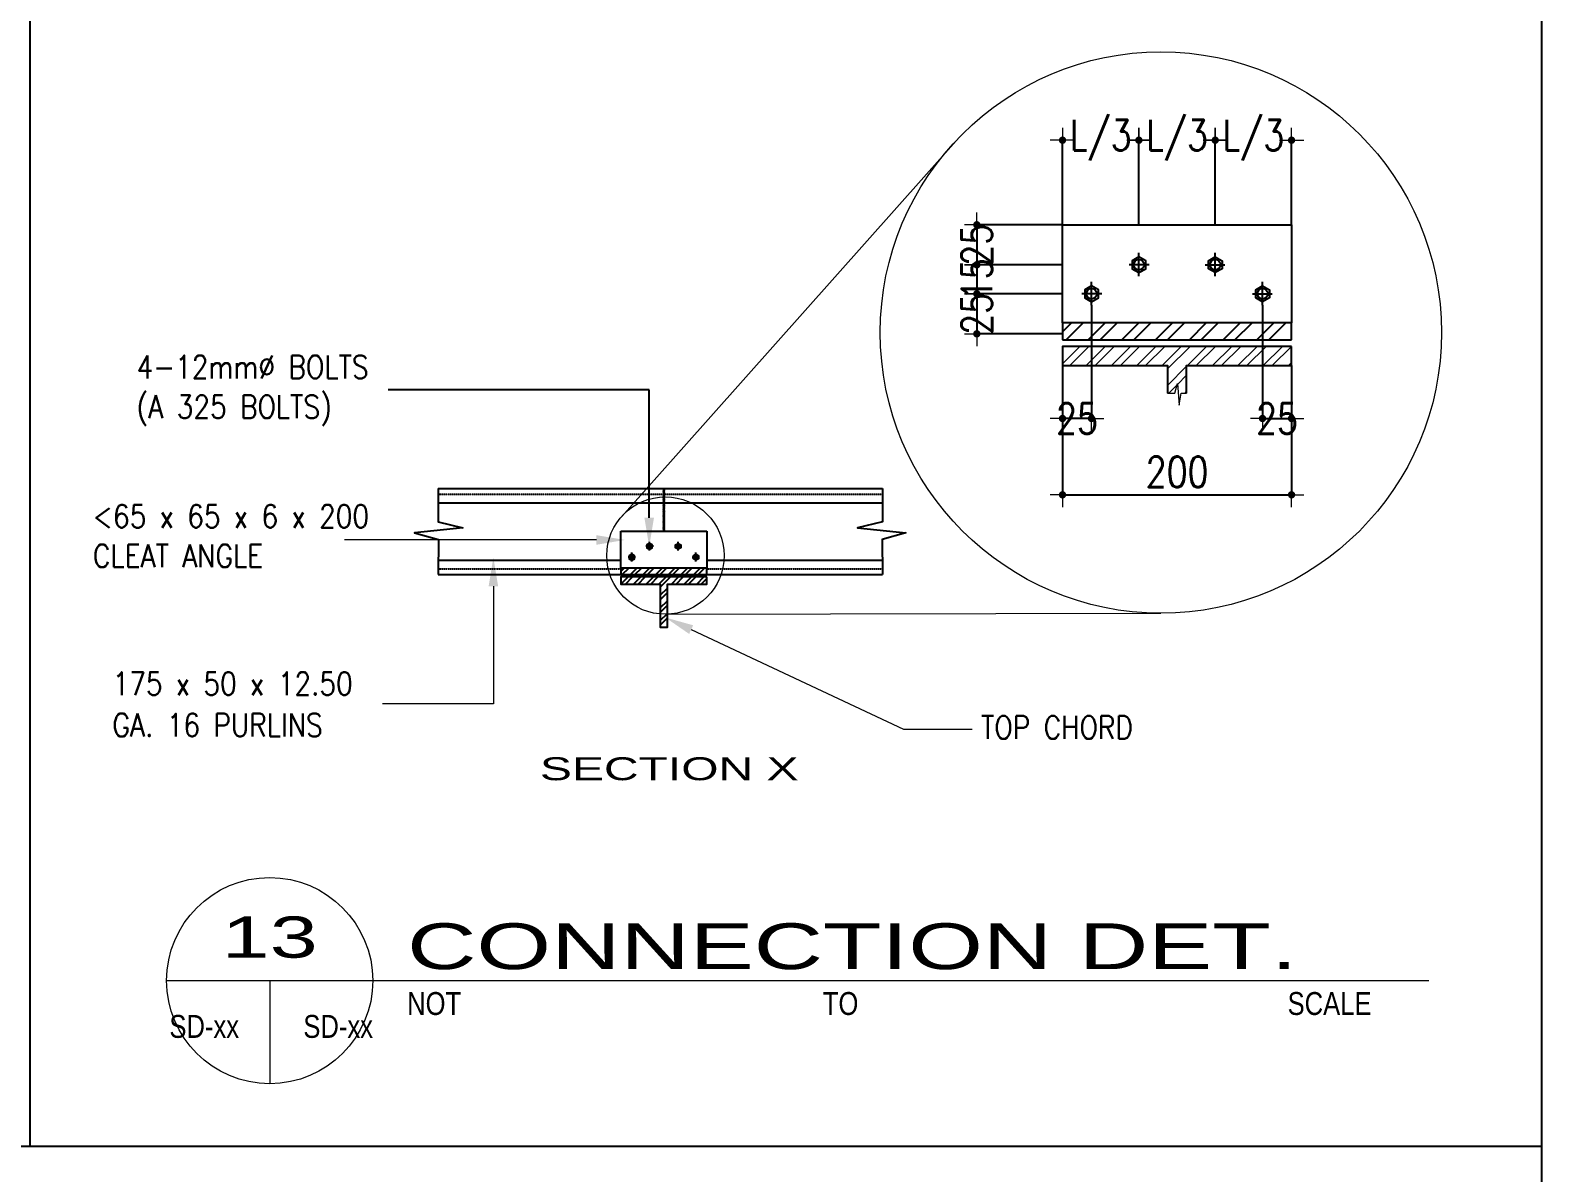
# Model space of a CAD drawing. Header units: millimetres. Extents: x -14320 to 437400, y -59080 to 73710.
# Drawn here: x 26280 to 36180, y -47826 to -40345 of the extents above; entities that cross this region are included whole.
import ezdxf
from ezdxf.enums import TextEntityAlignment as Align

# ---------------------------------------------------------------- set-up
doc = ezdxf.new("R2010")
doc.units = ezdxf.units.MM
doc.header["$LTSCALE"] = 10
doc.header["$MEASUREMENT"] = 0
doc.linetypes.add('HIDDEN2', pattern=[0.1875, 0.125, -0.0625])
doc.layers.add('ANG', color=5, linetype='Continuous')
for name, color, linetype, lineweight in [('DIM', 8, 'Continuous', 5), ('GRID', 9, 'Continuous', 5), ('HATCH', 8, 'Continuous', 5), ('S-DIMN-100', 1, 'Continuous', 5), ('TEXT', 2, 'Continuous', 20)]:
    doc.layers.add(name, color=color, linetype=linetype, lineweight=lineweight)
doc.styles.add('1', font='simplex.shx', dxfattribs={"width": 0.85, "height": 40})
doc.styles.add('100', font='ROMANS.shx', dxfattribs={"width": 0.8, "height": 200})
doc.styles.add('TITLE1', font='HELV.shx', dxfattribs={"height": 500})
doc.styles.add('TITLE2', font='HELV.shx', dxfattribs={"height": 400})
doc.dimstyles.new('S-100-DIM-DB', dxfattribs={"dimscale": 50, "dimtxt": 2.5, "dimasz": 0.008, "dimexe": 0, "dimexo": 0, "dimgap": 1, "dimtad": 1, "dimdec": 0, "dimrnd": 0.5, "dimdsep": 46, "dimtxsty": '100', "dimblk": 'ESCA-DOT-1', "dimcen": 0.0025, "dimclrd": 1, "dimclre": 1, "dimclrt": 52, "dimadec": 0, "dimazin": 2, "dimtfac": 1, "dimtdec": 0, "dimtix": 1, "dimtmove": 2, "dimatfit": 3, "dimldrblk": 'ESCA-DOT-1', "dimfxl": 1, "dimtolj": 1, "dimtzin": 0, "dimarcsym": 0})

# ---------------------------------------------------------------- blocks, each defined once
blk = doc.blocks.new('ESCA-DOT-1')
at = {"layer": 'S-DIMN-100', "color": 5}
for p, q in [((-200, 0), (200, 0)), ((0, -200), (0, 200))]:
    blk.add_line(p, q, dxfattribs=at)
at = {"layer": 'S-DIMN-100', "color": 1, "const_width": 60}
blk.add_lwpolyline([(-30, 0, 1), (30, 0, 1)], format="xyb", close=True, dxfattribs=at)
blk = doc.blocks.new('*D176')
at = {"layer": 'Defpoints', "color": 0, "transparency": 16777216}
for p in [(33541, -41065.3), (33041, -41618.9), (33541, -41618.9)]:
    blk.add_point(p, dxfattribs=at)
at = {"layer": 'DIM', "color": 1, "lineweight": -2, "transparency": 16777216}
for p, q in [((33041, -41618.9), (33041, -41065.3)), ((33041.4, -41065.3), (33042.9, -41065.3)), ((33540.6, -41065.3), (33539.1, -41065.3)), ((33541, -41618.9), (33541, -41065.3))]:
    blk.add_line(p, q, dxfattribs=at)
at = {"layer": 'DIM', "color": 1, "lineweight": -2, "transparency": 16777216, "xscale": 0.4, "yscale": 0.4, "zscale": 0.4, "rotation": 180}
blk.add_blockref('ESCA-DOT-1', (33041, -41065.3), dxfattribs=at)
at = {"layer": 'DIM', "color": 1, "lineweight": -2, "transparency": 16777216, "xscale": 0.4, "yscale": 0.4, "zscale": 0.4}
blk.add_blockref('ESCA-DOT-1', (33541, -41065.3), dxfattribs=at)
at = {"layer": 'DIM', "color": 52, "transparency": 16777216, "insert": (33291, -41065.3), "char_height": 200, "attachment_point": 5, "style": '100'}
blk.add_mtext('\\A1;L/3', dxfattribs=at)
blk = doc.blocks.new('*X169')
at = {"color": 0}
for p, q in [((-30.6691, 60.9325), (-30.6459, 60.9557)), ((-30.6592, 60.9111), (-30.6147, 60.9557)), ((-30.6021, 60.9111), (-30.5575, 60.9557)), ((-30.5708, 60.9111), (-30.5263, 60.9557)), ((-30.5137, 60.9111), (-30.4691, 60.9557)), ((-30.4824, 60.9111), (-30.4379, 60.9557)), ((-30.4253, 60.9111), (-30.3807, 60.9557)), ((-30.394, 60.9111), (-30.3495, 60.9557)), ((-30.3369, 60.9111), (-30.2924, 60.9557)), ((-30.3056, 60.9111), (-30.2611, 60.9557)), ((-30.2485, 60.9111), (-30.204, 60.9557)), ((-30.2173, 60.9111), (-30.1727, 60.9557)), ((-30.1601, 60.9111), (-30.1156, 60.9557)), ((-30.1289, 60.9111), (-30.0843, 60.9557)), ((-30.0717, 60.9111), (-30.0691, 60.9138))]:
    blk.add_line(p, q, dxfattribs=at)
blk = doc.blocks.new('*X171')
at = {"color": 0}
for p, q in [((-18.636, 60.737), (-18.628, 60.744)), ((-18.636, 60.623), (-18.514, 60.744)), ((-18.585, 60.611), (-18.452, 60.744)), ((-18.471, 60.611), (-18.337, 60.744)), ((-18.408, 60.611), (-18.275, 60.744)), ((-18.294, 60.611), (-18.16, 60.744)), ((-18.231, 60.611), (-18.098, 60.744)), ((-18.117, 60.611), (-17.984, 60.744)), ((-18.055, 60.611), (-17.921, 60.744)), ((-17.94, 60.611), (-17.807, 60.744)), ((-17.902, 60.587), (-17.744, 60.744)), ((-17.763, 60.611), (-17.63, 60.744)), ((-17.701, 60.611), (-17.568, 60.744)), ((-17.587, 60.611), (-17.453, 60.744)), ((-17.524, 60.611), (-17.391, 60.744)), ((-17.41, 60.611), (-17.277, 60.744)), ((-17.347, 60.611), (-17.214, 60.744)), ((-17.233, 60.611), (-17.1, 60.744)), ((-17.171, 60.611), (-17.037, 60.744)), ((-17.056, 60.611), (-17.036, 60.632)), ((-17.902, 60.472), (-17.769, 60.606)), ((-17.833, 60.479), (-17.769, 60.543)), ((-17.894, 60.418), (-17.836, 60.476)), ((-17.78, 60.418), (-17.769, 60.429)), ((-17.825, 60.373), (-17.813, 60.385))]:
    blk.add_line(p, q, dxfattribs=at)
blk = doc.blocks.new('*D177')
at = {"layer": 'Defpoints', "color": 0, "transparency": 16777216}
for p in [(33041, -42540), (34541, -42540), (34541, -43387)]:
    blk.add_point(p, dxfattribs=at)
at = {"layer": 'DIM', "color": 1, "lineweight": -2, "transparency": 16777216}
for p, q in [((33041, -42540), (33041, -43387)), ((34541, -42540), (34541, -43387)), ((33041.4, -43387), (34540.6, -43387))]:
    blk.add_line(p, q, dxfattribs=at)
at = {"layer": 'DIM', "color": 1, "lineweight": -2, "transparency": 16777216, "xscale": 0.4, "yscale": 0.4, "zscale": 0.4, "rotation": 180}
blk.add_blockref('ESCA-DOT-1', (33041, -43387), dxfattribs=at)
at = {"layer": 'DIM', "color": 1, "lineweight": -2, "transparency": 16777216, "xscale": 0.4, "yscale": 0.4, "zscale": 0.4}
blk.add_blockref('ESCA-DOT-1', (34541, -43387), dxfattribs=at)
at = {"layer": 'DIM', "color": 52, "transparency": 16777216, "insert": (33791, -43237), "char_height": 200, "attachment_point": 5, "style": '100'}
blk.add_mtext('\\A1;200', dxfattribs=at)
blk = doc.blocks.new('*D178')
at = {"layer": 'Defpoints', "color": 0, "transparency": 16777216}
for p in [(33231, -42144.5), (33041, -42540), (33041, -42887.4)]:
    blk.add_point(p, dxfattribs=at)
at = {"layer": 'DIM', "color": 1, "lineweight": -2, "transparency": 16777216}
for p, q in [((33231, -42144.5), (33231, -42887.4)), ((33041, -42540), (33041, -42887.4)), ((33230.6, -42887.4), (33041.4, -42887.4))]:
    blk.add_line(p, q, dxfattribs=at)
at = {"layer": 'DIM', "color": 1, "lineweight": -2, "transparency": 16777216, "xscale": 0.4, "yscale": 0.4, "zscale": 0.4, "rotation": 180}
blk.add_blockref('ESCA-DOT-1', (33041, -42887.4), dxfattribs=at)
at = {"layer": 'DIM', "color": 1, "lineweight": -2, "transparency": 16777216, "xscale": 0.4, "yscale": 0.4, "zscale": 0.4}
blk.add_blockref('ESCA-DOT-1', (33231, -42887.4), dxfattribs=at)
at = {"layer": 'DIM', "color": 52, "transparency": 16777216, "insert": (33136, -42887.4), "char_height": 200, "attachment_point": 5, "style": '100'}
blk.add_mtext('\\A1;25', dxfattribs=at)
blk = doc.blocks.new('*X168')
at = {"color": 0}
for p, q in [((-30.375, 61.509), (-30.372, 61.511)), ((-30.375, 61.503), (-30.369, 61.509)), ((-30.369, 61.502), (-30.375, 61.508)), ((-30.375, 61.497), (-30.369, 61.503)), ((-30.369, 61.496), (-30.375, 61.502)), ((-30.375, 61.491), (-30.369, 61.497)), ((-30.369, 61.49), (-30.375, 61.496)), ((-30.375, 61.485), (-30.369, 61.491)), ((-30.369, 61.484), (-30.375, 61.49)), ((-30.375, 61.479), (-30.369, 61.485)), ((-30.369, 61.478), (-30.375, 61.484)), ((-30.375, 61.473), (-30.369, 61.479)), ((-30.369, 61.472), (-30.375, 61.478)), ((-30.375, 61.467), (-30.369, 61.473)), ((-30.369, 61.466), (-30.375, 61.472)), ((-30.375, 61.461), (-30.369, 61.467)), ((-30.369, 61.46), (-30.375, 61.466)), ((-30.375, 61.455), (-30.369, 61.461)), ((-30.369, 61.454), (-30.375, 61.46)), ((-30.369, 61.508), (-30.371, 61.511)), ((-30.375, 61.449), (-30.369, 61.455)), ((-30.369, 61.448), (-30.375, 61.454)), ((-30.375, 61.443), (-30.369, 61.449)), ((-30.369, 61.442), (-30.375, 61.448)), ((-30.375, 61.437), (-30.369, 61.443)), ((-30.369, 61.436), (-30.375, 61.442)), ((-30.375, 61.431), (-30.369, 61.437)), ((-30.369, 61.43), (-30.375, 61.436)), ((-30.375, 61.425), (-30.369, 61.431)), ((-30.369, 61.424), (-30.375, 61.43)), ((-30.375, 61.419), (-30.369, 61.425)), ((-30.369, 61.418), (-30.375, 61.424)), ((-30.375, 61.413), (-30.369, 61.419)), ((-30.369, 61.412), (-30.375, 61.418)), ((-30.375, 61.407), (-30.369, 61.413)), ((-30.369, 61.406), (-30.375, 61.412)), ((-30.375, 61.401), (-30.369, 61.407)), ((-30.369, 61.4), (-30.375, 61.406)), ((-30.375, 61.395), (-30.369, 61.401)), ((-30.369, 61.394), (-30.375, 61.4)), ((-30.375, 61.389), (-30.369, 61.395)), ((-30.369, 61.388), (-30.375, 61.394)), ((-30.375, 61.383), (-30.369, 61.389)), ((-30.369, 61.382), (-30.375, 61.388)), ((-30.375, 61.377), (-30.369, 61.383)), ((-30.369, 61.376), (-30.375, 61.382)), ((-30.375, 61.371), (-30.369, 61.377)), ((-30.369, 61.37), (-30.375, 61.376)), ((-30.375, 61.365), (-30.369, 61.371)), ((-30.369, 61.364), (-30.375, 61.37)), ((-30.375, 61.359), (-30.369, 61.365)), ((-30.369, 61.358), (-30.375, 61.364)), ((-30.375, 61.353), (-30.369, 61.359)), ((-30.369, 61.352), (-30.375, 61.358)), ((-30.375, 61.347), (-30.369, 61.353)), ((-30.369, 61.346), (-30.375, 61.352)), ((-30.375, 61.341), (-30.369, 61.347)), ((-30.369, 61.34), (-30.375, 61.346)), ((-30.375, 61.335), (-30.369, 61.341)), ((-30.369, 61.334), (-30.375, 61.34)), ((-30.375, 61.329), (-30.369, 61.335)), ((-30.369, 61.328), (-30.375, 61.334)), ((-30.375, 61.323), (-30.369, 61.329)), ((-30.369, 61.322), (-30.375, 61.328)), ((-30.375, 61.317), (-30.369, 61.323)), ((-30.369, 61.316), (-30.375, 61.322)), ((-30.375, 61.311), (-30.369, 61.317)), ((-30.369, 61.31), (-30.375, 61.316)), ((-30.375, 61.305), (-30.369, 61.311)), ((-30.369, 61.304), (-30.375, 61.31)), ((-30.375, 61.299), (-30.369, 61.305)), ((-30.369, 61.298), (-30.375, 61.304)), ((-30.375, 61.293), (-30.369, 61.299)), ((-30.369, 61.292), (-30.375, 61.298)), ((-30.375, 61.287), (-30.369, 61.293)), ((-30.369, 61.286), (-30.375, 61.292)), ((-30.375, 61.281), (-30.369, 61.287)), ((-30.369, 61.28), (-30.375, 61.286)), ((-30.375, 61.275), (-30.369, 61.281)), ((-30.369, 61.274), (-30.375, 61.28)), ((-30.375, 61.269), (-30.369, 61.275)), ((-30.369, 61.268), (-30.375, 61.274)), ((-30.375, 61.263), (-30.369, 61.269)), ((-30.369, 61.262), (-30.375, 61.268)), ((-30.375, 61.257), (-30.369, 61.263)), ((-30.369, 61.256), (-30.375, 61.262)), ((-30.375, 61.251), (-30.369, 61.257)), ((-30.369, 61.25), (-30.375, 61.256)), ((-30.375, 61.245), (-30.369, 61.251)), ((-30.369, 61.244), (-30.375, 61.25)), ((-30.375, 61.239), (-30.369, 61.245)), ((-30.369, 61.238), (-30.375, 61.244)), ((-30.375, 61.233), (-30.369, 61.239)), ((-30.369, 61.232), (-30.375, 61.238)), ((-30.375, 61.227), (-30.369, 61.233)), ((-30.369, 61.226), (-30.375, 61.232)), ((-30.375, 61.221), (-30.369, 61.227)), ((-30.369, 61.22), (-30.375, 61.226)), ((-30.375, 61.215), (-30.369, 61.221)), ((-30.369, 61.214), (-30.375, 61.22)), ((-30.373, 61.213), (-30.375, 61.214)), ((-30.371, 61.213), (-30.369, 61.215))]:
    blk.add_line(p, q, dxfattribs=at)
blk = doc.blocks.new('*X170')
at = {"color": 0}
for p, q in [((-30.669, 60.844), (-30.619, 60.894)), ((-30.638, 60.844), (-30.588, 60.894)), ((-30.581, 60.844), (-30.531, 60.894)), ((-30.549, 60.844), (-30.499, 60.894)), ((-30.492, 60.844), (-30.442, 60.894)), ((-30.461, 60.844), (-30.411, 60.894)), ((-30.404, 60.844), (-30.354, 60.894)), ((-30.394, 60.823), (-30.323, 60.894)), ((-30.316, 60.844), (-30.266, 60.894)), ((-30.284, 60.844), (-30.234, 60.894)), ((-30.227, 60.844), (-30.177, 60.894)), ((-30.196, 60.844), (-30.146, 60.894)), ((-30.139, 60.844), (-30.089, 60.894)), ((-30.108, 60.844), (-30.069, 60.883)), ((-30.394, 60.766), (-30.344, 60.816)), ((-30.394, 60.734), (-30.344, 60.784)), ((-30.394, 60.677), (-30.344, 60.727)), ((-30.394, 60.646), (-30.344, 60.696)), ((-30.394, 60.589), (-30.344, 60.639)), ((-30.394, 60.558), (-30.344, 60.608)), ((-30.35, 60.544), (-30.344, 60.55))]:
    blk.add_line(p, q, dxfattribs=at)
blk = doc.blocks.new('*D179')
at = {"layer": 'Defpoints', "color": 0, "transparency": 16777216}
for p in [(33041, -41618.9), (32479.5, -41881), (33041, -41881)]:
    blk.add_point(p, dxfattribs=at)
at = {"layer": 'DIM', "color": 1, "lineweight": -2, "transparency": 16777216}
for p, q in [((33041, -41618.9), (32479.5, -41618.9)), ((32479.5, -41619.3), (32479.5, -41880.6)), ((33041, -41881), (32479.5, -41881))]:
    blk.add_line(p, q, dxfattribs=at)
at = {"layer": 'DIM', "color": 1, "lineweight": -2, "transparency": 16777216, "xscale": 0.4, "yscale": 0.4, "zscale": 0.4}
for p, rotation in [((32479.5, -41618.9), 90), ((32479.5, -41881), 270)]:
    blk.add_blockref('ESCA-DOT-1', p, dxfattribs=dict(at, rotation=rotation))
at = {"layer": 'DIM', "color": 52, "transparency": 16777216, "insert": (32479.5, -41750), "char_height": 200, "attachment_point": 5, "rotation": 90, "style": '100'}
blk.add_mtext('\\A1;25', dxfattribs=at)
blk = doc.blocks.new('*D180')
at = {"layer": 'Defpoints', "color": 0, "transparency": 16777216}
for p in [(33041, -41881), (32479.5, -42071), (33041, -42071)]:
    blk.add_point(p, dxfattribs=at)
at = {"layer": 'DIM', "color": 1, "lineweight": -2, "transparency": 16777216}
for p, q in [((33041, -41881), (32479.5, -41881)), ((32479.5, -41881.4), (32479.5, -42070.6)), ((33041, -42071), (32479.5, -42071))]:
    blk.add_line(p, q, dxfattribs=at)
at = {"layer": 'DIM', "color": 1, "lineweight": -2, "transparency": 16777216, "xscale": 0.4, "yscale": 0.4, "zscale": 0.4}
for p, rotation in [((32479.5, -41881), 90), ((32479.5, -42071), 270)]:
    blk.add_blockref('ESCA-DOT-1', p, dxfattribs=dict(at, rotation=rotation))
at = {"layer": 'DIM', "color": 52, "transparency": 16777216, "insert": (32479.5, -41976), "char_height": 200, "attachment_point": 5, "rotation": 90, "style": '100'}
blk.add_mtext('\\A1;15', dxfattribs=at)
blk = doc.blocks.new('*D181')
at = {"layer": 'Defpoints', "color": 0, "transparency": 16777216}
for p in [(33041, -42071), (32479.5, -42333.1), (33041, -42333.1)]:
    blk.add_point(p, dxfattribs=at)
at = {"layer": 'DIM', "color": 1, "lineweight": -2, "transparency": 16777216}
for p, q in [((33041, -42071), (32479.5, -42071)), ((32479.5, -42071.4), (32479.5, -42332.7)), ((33041, -42333.1), (32479.5, -42333.1))]:
    blk.add_line(p, q, dxfattribs=at)
at = {"layer": 'DIM', "color": 1, "lineweight": -2, "transparency": 16777216, "xscale": 0.4, "yscale": 0.4, "zscale": 0.4}
for p, rotation in [((32479.5, -42071), 90), ((32479.5, -42333.1), 270)]:
    blk.add_blockref('ESCA-DOT-1', p, dxfattribs=dict(at, rotation=rotation))
at = {"layer": 'DIM', "color": 52, "transparency": 16777216, "insert": (32479.5, -42202.1), "char_height": 200, "attachment_point": 5, "rotation": 90, "style": '100'}
blk.add_mtext('\\A1;25', dxfattribs=at)
blk = doc.blocks.new('*D182')
at = {"layer": 'Defpoints', "color": 0, "transparency": 16777216}
for p in [(34041, -41065.3), (33541, -41618.9), (34041, -41618.9)]:
    blk.add_point(p, dxfattribs=at)
at = {"layer": 'DIM', "color": 1, "lineweight": -2, "transparency": 16777216}
for p, q in [((33541, -41618.9), (33541, -41065.3)), ((33541.4, -41065.3), (33542.9, -41065.3)), ((34040.6, -41065.3), (34039.1, -41065.3)), ((34041, -41618.9), (34041, -41065.3))]:
    blk.add_line(p, q, dxfattribs=at)
at = {"layer": 'DIM', "color": 1, "lineweight": -2, "transparency": 16777216, "xscale": 0.4, "yscale": 0.4, "zscale": 0.4, "rotation": 180}
blk.add_blockref('ESCA-DOT-1', (33541, -41065.3), dxfattribs=at)
at = {"layer": 'DIM', "color": 1, "lineweight": -2, "transparency": 16777216, "xscale": 0.4, "yscale": 0.4, "zscale": 0.4}
blk.add_blockref('ESCA-DOT-1', (34041, -41065.3), dxfattribs=at)
at = {"layer": 'DIM', "color": 52, "transparency": 16777216, "insert": (33791, -41065.3), "char_height": 200, "attachment_point": 5, "style": '100'}
blk.add_mtext('\\A1;L/3', dxfattribs=at)
blk = doc.blocks.new('*D183')
at = {"layer": 'Defpoints', "color": 0, "transparency": 16777216}
for p in [(34541, -41065.3), (34041, -41618.9), (34541, -41618.9)]:
    blk.add_point(p, dxfattribs=at)
at = {"layer": 'DIM', "color": 1, "lineweight": -2, "transparency": 16777216}
for p, q in [((34041, -41618.9), (34041, -41065.3)), ((34041.4, -41065.3), (34042.9, -41065.3)), ((34540.6, -41065.3), (34539.1, -41065.3)), ((34541, -41618.9), (34541, -41065.3))]:
    blk.add_line(p, q, dxfattribs=at)
at = {"layer": 'DIM', "color": 1, "lineweight": -2, "transparency": 16777216, "xscale": 0.4, "yscale": 0.4, "zscale": 0.4, "rotation": 180}
blk.add_blockref('ESCA-DOT-1', (34041, -41065.3), dxfattribs=at)
at = {"layer": 'DIM', "color": 1, "lineweight": -2, "transparency": 16777216, "xscale": 0.4, "yscale": 0.4, "zscale": 0.4}
blk.add_blockref('ESCA-DOT-1', (34541, -41065.3), dxfattribs=at)
at = {"layer": 'DIM', "color": 52, "transparency": 16777216, "insert": (34291, -41065.3), "char_height": 200, "attachment_point": 5, "style": '100'}
blk.add_mtext('\\A1;L/3', dxfattribs=at)
blk = doc.blocks.new('*D184')
at = {"layer": 'Defpoints', "color": 0, "transparency": 16777216}
for p in [(34351, -42144.5), (34541, -42540), (34541, -42887.4)]:
    blk.add_point(p, dxfattribs=at)
at = {"layer": 'DIM', "color": 1, "lineweight": -2, "transparency": 16777216}
for p, q in [((34351, -42144.5), (34351, -42887.4)), ((34541, -42540), (34541, -42887.4)), ((34351.4, -42887.4), (34540.6, -42887.4))]:
    blk.add_line(p, q, dxfattribs=at)
at = {"layer": 'DIM', "color": 1, "lineweight": -2, "transparency": 16777216, "xscale": 0.4, "yscale": 0.4, "zscale": 0.4, "rotation": 180}
blk.add_blockref('ESCA-DOT-1', (34351, -42887.4), dxfattribs=at)
at = {"layer": 'DIM', "color": 1, "lineweight": -2, "transparency": 16777216, "xscale": 0.4, "yscale": 0.4, "zscale": 0.4}
blk.add_blockref('ESCA-DOT-1', (34541, -42887.4), dxfattribs=at)
at = {"layer": 'DIM', "color": 52, "transparency": 16777216, "insert": (34446, -42887.4), "char_height": 200, "attachment_point": 5, "style": '100'}
blk.add_mtext('\\A1;25', dxfattribs=at)

msp = doc.modelspace()

# ---------------------------------------------------------------- linework, layer by layer
at = {"color": 2}
for p, q in [((33041, -41618.9), (34541, -41618.9)), ((33041, -42261), (33041, -41618.9)), ((34541, -41618.9), (34541, -42261))]:
    msp.add_line(p, q, dxfattribs=at)
for p, q in [((33541, -41954.5), (33541, -41802.1)), ((34041, -41954.5), (34041, -41802.1)), ((33607.7, -41881), (33478.4, -41881)), ((33974.2, -41881), (34103.5, -41881)), ((33297.7, -42071), (33168.4, -42071)), ((33231, -42144.5), (33231, -41992.1)), ((34284.2, -42071), (34413.5, -42071)), ((34351, -42144.5), (34351, -41992.1)), ((34541, -42261), (33041, -42261)), ((33041, -42261), (33041, -42372.4)), ((34541, -42372.4), (34541, -42261)), ((33041, -42372.4), (34541, -42372.4)), ((28951.9, -43346.1), (31860.7, -43346.1)), ((30430.2, -43626), (30430.2, -43346.1)), ((30148.4, -43866.8), (30148.4, -43626)), ((30148.4, -43626), (30710.9, -43626)), ((30710.9, -43626), (30710.9, -43866.8)), ((30360.9, -43724.3), (30312.4, -43724.3)), ((30335.9, -43751.8), (30335.9, -43694.7)), ((30498.4, -43724.3), (30546.9, -43724.3)), ((30523.4, -43751.8), (30523.4, -43694.7)), ((30244.7, -43795.6), (30196.2, -43795.6)), ((30219.7, -43823.1), (30219.7, -43765.9)), ((30614.6, -43795.6), (30663.1, -43795.6)), ((30639.7, -43823.1), (30639.7, -43765.9)), ((28951.9, -43908.6), (31860.7, -43908.6)), ((30148.4, -43866.8), (30148.4, -43908.6)), ((30710.9, -43866.8), (30148.4, -43866.8)), ((30148.4, -43908.6), (30710.9, -43908.6)), ((30710.9, -43908.6), (30710.9, -43866.8))]:
    msp.add_line(p, q)
at = {"color": 9}
for p, q in [((30333.6, -42700.1), (28624.7, -42700.1)), ((30333.6, -43537.8), (30333.6, -42700.1))]:
    msp.add_line(p, q, dxfattribs=at)
at = {"color": 1, "linetype": 'HIDDEN2'}
for p, q in [((28951.9, -43383.6), (31860.7, -43383.6)), ((28951.9, -43871.1), (30148.4, -43871.1)), ((30710.9, -43871.1), (31860.7, -43871.1))]:
    msp.add_line(p, q, dxfattribs=at)
at = {"color": 1}
for p, q in [((28951.9, -43439.8), (31860.7, -43439.8)), ((28951.9, -43814.8), (30148.4, -43814.8)), ((30710.9, -43814.8), (31860.7, -43814.8))]:
    msp.add_line(p, q, dxfattribs=at)
at = {"color": 2}
for points in [[(33541, -41932.5), (33585.5, -41906.7), (33585.5, -41855.3), (33541, -41829.6), (33496.4, -41855.3), (33496.4, -41906.7)], [(34041, -41932.5), (33996.4, -41906.7), (33996.4, -41855.3), (34041, -41829.6), (34085.5, -41855.3), (34085.5, -41906.7)], [(33231, -42122.5), (33275.5, -42096.7), (33275.5, -42045.3), (33231, -42019.6), (33186.4, -42045.3), (33186.4, -42096.7)], [(34351, -42122.5), (34306.4, -42096.7), (34306.4, -42045.3), (34351, -42019.6), (34395.5, -42045.3), (34395.5, -42096.7)], [(30335.9, -43743.6), (30352.6, -43734), (30352.6, -43714.7), (30335.9, -43705), (30319.2, -43714.7), (30319.2, -43734)], [(30523.4, -43743.6), (30506.7, -43734), (30506.7, -43714.7), (30523.4, -43705), (30540.1, -43714.7), (30540.1, -43734)], [(30219.7, -43814.9), (30236.4, -43805.2), (30236.4, -43785.9), (30219.7, -43776.3), (30202.9, -43785.9), (30202.9, -43805.2)], [(30639.7, -43814.9), (30622.9, -43805.2), (30622.9, -43785.9), (30639.7, -43776.3), (30656.4, -43785.9), (30656.4, -43805.2)]]:
    msp.add_lwpolyline(points, close=True, dxfattribs=at)
for points in [[(34541, -42415), (33041, -42415), (33041, -42540), (33728.5, -42540), (33728.5, -42721)], [(33853.5, -42721), (33853.5, -42540), (34541, -42540), (34541, -42415)], [(28951.9, -43346.1), (28951.9, -43563.8), (29113.6, -43603.8), (28797.5, -43635), (28953.3, -43679.5), (28951.9, -43908.6)], [(31860.7, -43346.1), (31860.7, -43563.8), (31699, -43603.8), (32015, -43635), (31859.2, -43679.5), (31860.7, -43908.6)]]:
    msp.add_lwpolyline(points)
msp.add_lwpolyline([(30710.9, -43924.5), (30148.4, -43924.5), (30148.4, -43971.4), (30406.2, -43971.4), (30406.2, -44252.7), (30453.1, -44252.7), (30453.1, -43971.4), (30710.9, -43971.4)], close=True)
at = {"color": 4}
for centre, radius in [((33541, -41881), 34.4), ((34041, -41881), 34.4), ((33231, -42071), 34.4), ((34351, -42071), 34.4), ((30335.9, -43724.3), 12.9), ((30523.4, -43724.3), 12.9), ((30219.7, -43795.6), 12.9), ((30639.7, -43795.6), 12.9)]:
    msp.add_circle(centre, radius, dxfattribs=at)
at = {"layer": 'ANG'}
for p, q in [((36179.7, -55144.7), (36179.7, -13950.6)), ((26279.7, -47652.2), (26279.7, -27635)), ((-14320.3, -47652.2), (36179.7, -47652.2))]:
    msp.add_line(p, q, dxfattribs=at)
at = {"layer": 'DIM', "color": 9}
for p, q in [((29988.1, -43682.7), (28337.5, -43682.7)), ((30608.7, -44269.8), (31999.2, -44922.2)), ((31999.2, -44922.2), (32450, -44922.2))]:
    msp.add_line(p, q, dxfattribs=at)
at = {"layer": 'DIM'}
msp.add_lwpolyline([(33728.5, -42721), (33776.6, -42721), (33793.1, -42658), (33804, -42800.4), (33817.7, -42721), (33853.5, -42721)], dxfattribs=at)
msp.add_circle((30439.9, -43784.9), 384.5, dxfattribs=at)
for points in [[(30364.9, -43537.8), (30302.4, -43537.8), (30333.6, -43725.3)], [(29988.1, -43651.5), (29988.1, -43714), (30175.6, -43682.7)], [(29281.9, -43985.7), (29344.4, -43985.7), (29313.1, -43798.2)], [(30595.4, -44298), (30622, -44241.5), (30439, -44190.1)]]:
    msp.add_solid(points, dxfattribs=at)
at = {"layer": 'GRID', "color": 9}
for p, q in [((29313.1, -43985.7), (29313.1, -44754.9)), ((29313.1, -44754.9), (28587.7, -44754.9))]:
    msp.add_line(p, q, dxfattribs=at)
at = {"layer": 'TEXT', "color": 9}
for p, q in [((30153.7, -43528.2), (32343.4, -41068.3)), ((30439.9, -44169.4), (33685.3, -44162.6))]:
    msp.add_line(p, q, dxfattribs=at)
at = {"layer": 'TEXT', "color": 8}
for p, q in [((27173.2, -46567.9), (35439.6, -46567.9)), ((27848.2, -46567.9), (27848.2, -47242.9))]:
    msp.add_line(p, q, dxfattribs=at)
at = {"layer": 'TEXT', "color": 9}
msp.add_circle((33685.3, -42324.5), 1838.1, dxfattribs=at)
at = {"layer": 'TEXT', "color": 8}
msp.add_circle((27848.2, -46567.9), 675, dxfattribs=at)

# ---------------------------------------------------------------- block references
at = {"color": 1, "xscale": 2500, "yscale": 2500, "zscale": 2500}
msp.add_blockref('*X169', (109713.7, -194650.2), dxfattribs=at)
at = {"yscale": 937.5, "zscale": 937.5}
for p, xscale in [((58900.7, -101012.7), 937.5), ((1959.7, -101012.7), -937.5)]:
    msp.add_blockref('*X168', p, dxfattribs=dict(at, xscale=xscale))
at = {"color": 9, "xscale": 937.5, "yscale": 937.5, "zscale": 937.5}
for name in ['*X169', '*X170']:
    msp.add_blockref(name, (58900.7, -101012.7), dxfattribs=at)
at = {"layer": 'HATCH', "color": 1, "xscale": 937.5, "yscale": 937.5, "zscale": 937.5}
msp.add_blockref('*X171', (50511.9, -99362.9), dxfattribs=at)

# ---------------------------------------------------------------- texts
at = {"layer": 'TEXT'}
for s, style, width, p in [('4-12mm%%c BOLTS', '1', 0.85, (26976.6, -42624.8)), ('(A 325 BOLTS)', '1', 0.85, (26976.6, -42885.4)), ('<65 x 65 x 6 x 200', '1', 0.85, (26690.6, -43602.8)), ('CLEAT ANGLE', '1', 0.85, (26690.6, -43861.8)), ('175 x 50 x 12.50', '1', 0.85, (26818.5, -44698.3)), ('GA. 16 PURLINS', '1', 0.85, (26818.5, -44969.3)), ('TOP CHORD', '1', 0.85, (32507.5, -44985.2)), ('NOT', 'TITLE2', 0.8, (28748.2, -46792.9))]:
    msp.add_text(s, height=150, dxfattribs=dict(at, style=style, width=width)).set_placement(p)
at = {"layer": 'TEXT', "color": 3, "style": 'TITLE1', "width": 1.5}
msp.add_text('SECTION X', height=150, dxfattribs=at).set_placement((29618, -45255.7))
at = {"layer": 'TEXT', "color": 5, "style": 'TITLE1', "width": 1.5}
msp.add_text('13', height=270, dxfattribs=at).set_placement((27848.2, -46417.9), align=Align.CENTER)
msp.add_text('CONNECTION DET.', height=300, dxfattribs=at).set_placement((28748.2, -46492.9))
at = {"layer": 'TEXT', "style": 'TITLE2', "width": 0.8}
for s, p in [('TO', (31587.3, -46792.9)), ('SD-xx', (27419.3, -46942.9)), ('SD-xx', (28296.6, -46942.9))]:
    msp.add_text(s, height=150, dxfattribs=at).set_placement(p, align=Align.CENTER)
msp.add_text('SCALE', height=150, dxfattribs=at).set_placement((35064.6, -46792.9), align=Align.RIGHT)

# ---------------------------------------------------------------- dimensions: what is measured, and where the dimension line sits
at = {"layer": 'DIM'}
for base, p1, p2, text, picture, middle in [((33541, -41065.3), (33041, -41618.9), (33541, -41618.9), 'L/3', '*D176', (33291, -41065.3)), ((34041, -41065.3), (33541, -41618.9), (34041, -41618.9), 'L/3', '*D182', (33791, -41065.3)), ((34541, -41065.3), (34041, -41618.9), (34541, -41618.9), 'L/3', '*D183', (34291, -41065.3)), ((33041, -42887.4), (33231, -42144.5), (33041, -42540), '25', '*D178', (33136, -42887.4)), ((34541, -42887.4), (34351, -42144.5), (34541, -42540), '25', '*D184', (34446, -42887.4))]:
    dim = msp.add_linear_dim(base=base, p1=p1, p2=p2, text=text, dimstyle='S-100-DIM-DB', dxfattribs=at)
    dim.commit()
    dim.dimension.update_dxf_attribs({"geometry": picture, "text_midpoint": middle, "dimtype": 160})
for base, p1, p2, text, picture, middle in [((32479.5, -41881), (33041, -41618.9), (33041, -41881), '25', '*D179', (32479.5, -41750)), ((32479.5, -42071), (33041, -41881), (33041, -42071), '15', '*D180', (32479.5, -41976)), ((32479.5, -42333.1), (33041, -42071), (33041, -42333.1), '25', '*D181', (32479.5, -42202.1))]:
    dim = msp.add_linear_dim(base=base, p1=p1, p2=p2, angle=90, text=text, dimstyle='S-100-DIM-DB', dxfattribs=at)
    dim.commit()
    dim.dimension.update_dxf_attribs({"geometry": picture, "text_midpoint": middle, "dimtype": 160})
dim = msp.add_linear_dim(base=(34541, -43387), p1=(33041, -42540), p2=(34541, -42540), text='200', dimstyle='S-100-DIM-DB', dxfattribs=at)
dim.commit()
dim.dimension.update_dxf_attribs({"geometry": '*D177', "text_midpoint": (33791, -43237)})

doc.saveas('drawing.dxf')
